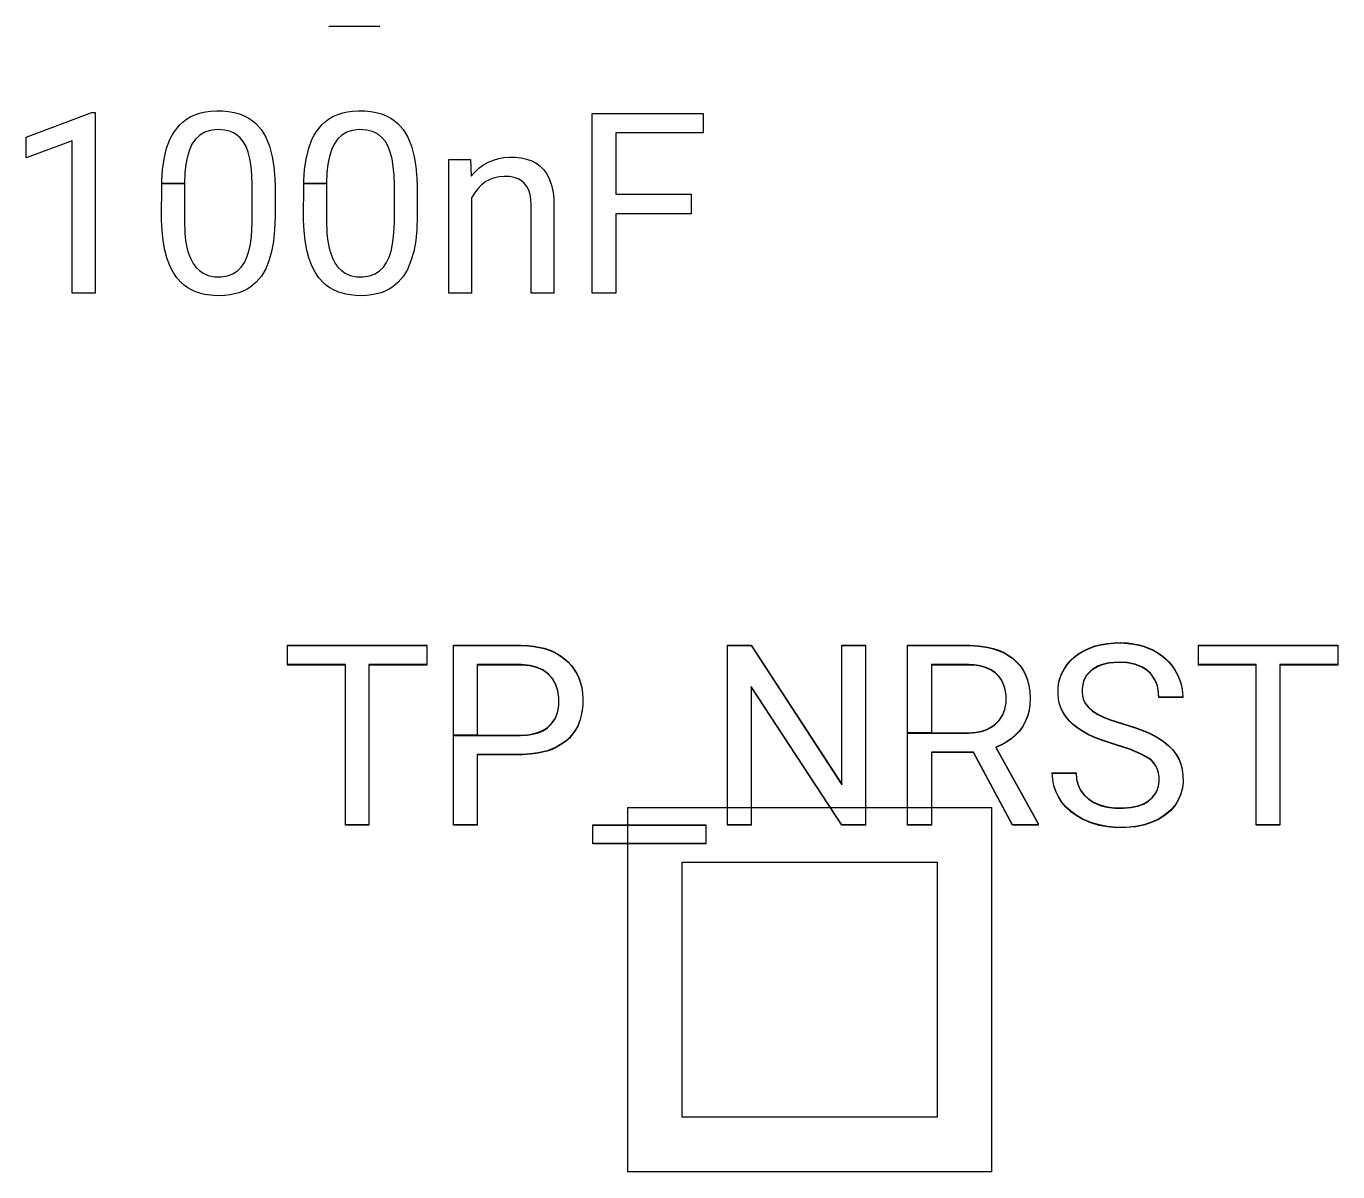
# Model space of a CAD drawing. Header units: inches. Extents: x 3.88 to 7.82, y -6.06 to -2.14.
# Drawn here: x 6.937 to 7.2204, y -4.5276 to -4.2799 of the extents above; entities that cross this region are included whole.
import ezdxf

# ---------------------------------------------------------------- set-up
doc = ezdxf.new("R2010")
doc.units = ezdxf.units.IN
doc.header["$MEASUREMENT"] = 0
doc.layers.add('F.Silkscreen', color=41, linetype='CONTINUOUS', true_color=0xf2eda1)

msp = doc.modelspace()

# ---------------------------------------------------------------- linework, layer by layer
at = {"layer": 'F.Silkscreen', "linetype": 'CONTINUOUS'}
for p, q in [((7.00234, -4.27992), (7.01341, -4.27992)), ((6.93697, -4.30388), (6.95114, -4.29856)), ((6.95114, -4.29856), (6.95189, -4.29856)), ((6.95189, -4.29856), (6.95189, -4.33762)), ((6.97088, -4.30056), (6.97162, -4.30001)), ((6.97162, -4.30001), (6.97256, -4.29946)), ((6.97256, -4.29946), (6.97359, -4.29901)), ((6.97359, -4.29901), (6.97469, -4.29866)), ((6.97469, -4.29866), (6.97569, -4.29844)), ((6.97569, -4.29844), (6.97676, -4.29829)), ((6.97676, -4.29829), (6.97807, -4.29821)), ((6.97807, -4.29821), (6.97943, -4.29823)), ((6.97943, -4.29823), (6.98071, -4.29835)), ((6.98071, -4.29835), (6.98191, -4.29856)), ((6.98191, -4.29856), (6.98303, -4.29887)), ((6.98303, -4.29887), (6.98407, -4.29928)), ((6.98407, -4.29928), (6.9849, -4.2997)), ((6.9849, -4.2997), (6.98579, -4.30028)), ((7.00158, -4.30056), (7.00233, -4.30001)), ((7.00233, -4.30001), (7.00327, -4.29946)), ((7.00327, -4.29946), (7.00429, -4.29901)), ((7.00429, -4.29901), (7.0054, -4.29866)), ((7.0054, -4.29866), (7.0064, -4.29844)), ((7.0064, -4.29844), (7.00747, -4.29829)), ((7.00747, -4.29829), (7.00878, -4.29821)), ((7.00878, -4.29821), (7.01014, -4.29823)), ((7.01014, -4.29823), (7.01142, -4.29835)), ((7.01142, -4.29835), (7.01262, -4.29856)), ((7.01262, -4.29856), (7.01374, -4.29887)), ((7.01374, -4.29887), (7.01478, -4.29928)), ((7.01478, -4.29928), (7.01574, -4.29978)), ((7.01574, -4.29978), (7.0165, -4.30028)), ((7.05925, -4.33762), (7.05925, -4.29876)), ((7.05925, -4.29876), (7.08331, -4.29876)), ((7.08331, -4.29876), (7.08331, -4.30297)), ((6.96848, -4.30349), (6.96899, -4.30265)), ((6.96899, -4.30265), (6.97008, -4.30129)), ((6.97008, -4.30129), (6.97088, -4.30056)), ((6.97555, -4.30281), (6.97446, -4.30344)), ((6.9767, -4.30244), (6.97555, -4.30281)), ((6.97823, -4.30227), (6.9767, -4.30244)), ((6.97982, -4.30236), (6.97823, -4.30227)), ((6.98114, -4.3027), (6.97982, -4.30236)), ((6.98177, -4.30298), (6.98114, -4.3027)), ((6.98236, -4.30333), (6.98177, -4.30298)), ((6.98579, -4.30028), (6.9866, -4.30096)), ((6.9866, -4.30096), (6.98772, -4.30222)), ((6.98772, -4.30222), (6.98824, -4.30302)), ((6.99919, -4.30349), (6.9997, -4.30265)), ((6.9997, -4.30265), (7.00079, -4.30129)), ((7.00079, -4.30129), (7.00158, -4.30056)), ((7.00626, -4.30281), (7.00517, -4.30344)), ((7.00741, -4.30244), (7.00626, -4.30281)), ((7.00894, -4.30227), (7.00741, -4.30244)), ((7.01053, -4.30236), (7.00894, -4.30227)), ((7.01184, -4.3027), (7.01053, -4.30236)), ((7.01248, -4.30298), (7.01184, -4.3027)), ((7.01307, -4.30333), (7.01248, -4.30298)), ((7.0165, -4.30028), (7.01731, -4.30096)), ((7.01731, -4.30096), (7.01843, -4.30222)), ((7.01843, -4.30222), (7.01895, -4.30302)), ((7.08331, -4.30297), (7.06437, -4.30297)), ((7.06437, -4.30297), (7.06437, -4.31624)), ((6.93697, -4.30837), (6.93697, -4.30388)), ((6.94693, -4.3047), (6.93697, -4.30837)), ((6.94693, -4.33762), (6.94693, -4.3047)), ((6.96732, -4.30631), (6.96802, -4.30442)), ((6.96802, -4.30442), (6.96848, -4.30349)), ((6.97279, -4.30541), (6.97223, -4.30664)), ((6.97354, -4.30431), (6.97279, -4.30541)), ((6.97446, -4.30344), (6.97354, -4.30431)), ((6.98318, -4.30402), (6.98236, -4.30333)), ((6.98388, -4.30487), (6.98318, -4.30402)), ((6.98447, -4.30591), (6.98388, -4.30487)), ((6.98824, -4.30302), (6.98872, -4.30388)), ((6.98872, -4.30388), (6.98953, -4.30585)), ((6.99803, -4.30631), (6.99873, -4.30442)), ((6.99873, -4.30442), (6.99919, -4.30349)), ((7.0035, -4.30541), (7.00294, -4.30664)), ((7.00425, -4.30431), (7.0035, -4.30541)), ((7.00517, -4.30344), (7.00425, -4.30431)), ((7.01389, -4.30402), (7.01307, -4.30333)), ((7.01459, -4.30487), (7.01389, -4.30402)), ((7.01518, -4.30591), (7.01459, -4.30487)), ((7.01895, -4.30302), (7.01943, -4.30388)), ((7.01943, -4.30388), (7.02024, -4.30585)), ((6.96675, -4.30867), (6.96732, -4.30631)), ((6.97179, -4.30808), (6.97146, -4.30975)), ((6.97223, -4.30664), (6.97179, -4.30808)), ((6.98495, -4.30714), (6.98447, -4.30591)), ((6.98533, -4.30858), (6.98495, -4.30714)), ((6.9856, -4.31021), (6.98533, -4.30858)), ((6.98953, -4.30585), (6.99013, -4.30812)), ((6.99013, -4.30812), (6.99048, -4.31025)), ((6.99745, -4.30867), (6.99803, -4.30631)), ((7.00249, -4.30808), (7.00216, -4.30975)), ((7.00294, -4.30664), (7.00249, -4.30808)), ((7.01566, -4.30714), (7.01518, -4.30591)), ((7.01604, -4.30858), (7.01566, -4.30714)), ((7.01631, -4.31021), (7.01604, -4.30858)), ((7.02024, -4.30585), (7.02084, -4.30812)), ((7.02084, -4.30812), (7.02119, -4.31025)), ((7.03793, -4.30884), (7.03909, -4.3085)), ((7.03909, -4.3085), (7.04016, -4.30831)), ((7.04016, -4.30831), (7.04144, -4.30821)), ((7.04144, -4.30821), (7.04261, -4.30823)), ((7.04261, -4.30823), (7.04392, -4.30837)), ((7.04392, -4.30837), (7.04512, -4.30863)), ((7.04512, -4.30863), (7.04621, -4.30902)), ((6.96626, -4.31328), (6.96643, -4.31087)), ((6.96643, -4.31087), (6.96675, -4.30867)), ((6.97146, -4.30975), (6.97124, -4.31163)), ((6.98576, -4.31204), (6.9856, -4.31021)), ((6.99048, -4.31025), (6.9907, -4.31284)), ((6.99696, -4.31328), (6.99714, -4.31087)), ((6.99714, -4.31087), (6.99745, -4.30867)), ((7.00216, -4.30975), (7.00195, -4.31163)), ((7.01648, -4.31222), (7.01631, -4.31021)), ((7.02119, -4.31025), (7.02141, -4.31284)), ((7.02831, -4.33762), (7.02831, -4.30872)), ((7.02831, -4.30872), (7.03299, -4.30872)), ((7.03299, -4.30872), (7.03315, -4.31234)), ((7.03315, -4.31234), (7.0339, -4.31149)), ((7.0339, -4.31149), (7.03481, -4.31063)), ((7.03481, -4.31063), (7.03579, -4.30991)), ((7.03579, -4.30991), (7.03682, -4.30931)), ((7.03682, -4.30931), (7.03793, -4.30884)), ((7.04621, -4.30902), (7.04719, -4.30954)), ((7.04719, -4.30954), (7.04806, -4.31018)), ((7.04806, -4.31018), (7.04881, -4.31095)), ((7.04881, -4.31095), (7.04946, -4.31185)), ((6.96622, -4.32171), (6.96625, -4.31392)), ((6.96625, -4.31392), (6.96626, -4.31328)), ((6.96625, -4.31392), (6.97114, -4.31392)), ((6.97114, -4.31392), (6.96625, -4.31392)), ((6.97124, -4.31163), (6.97114, -4.31392)), ((6.97114, -4.31392), (6.97114, -4.32183)), ((6.98583, -4.31427), (6.98576, -4.31204)), ((6.98583, -4.32238), (6.98583, -4.31427)), ((6.9907, -4.31284), (6.99075, -4.31463)), ((6.99693, -4.32171), (6.99696, -4.31392)), ((6.99696, -4.31392), (6.99696, -4.31328)), ((6.99696, -4.31392), (7.00185, -4.31392)), ((7.00185, -4.31392), (6.99696, -4.31392)), ((7.00195, -4.31163), (7.00185, -4.31392)), ((7.00185, -4.31392), (7.00185, -4.32183)), ((7.01654, -4.31427), (7.01648, -4.31222)), ((7.01654, -4.32238), (7.01654, -4.31427)), ((7.02141, -4.31284), (7.02146, -4.31463)), ((7.03536, -4.31423), (7.03454, -4.31504)), ((7.03629, -4.31352), (7.03536, -4.31423)), ((7.03719, -4.31302), (7.03629, -4.31352)), ((7.03815, -4.31267), (7.03719, -4.31302)), ((7.03918, -4.31245), (7.03815, -4.31267)), ((7.04028, -4.31238), (7.03918, -4.31245)), ((7.04142, -4.31244), (7.04028, -4.31238)), ((7.04244, -4.31263), (7.04142, -4.31244)), ((7.04332, -4.31294), (7.04244, -4.31263)), ((7.04402, -4.31333), (7.04332, -4.31294)), ((7.0446, -4.31383), (7.04402, -4.31333)), ((7.04516, -4.31455), (7.0446, -4.31383)), ((7.04946, -4.31185), (7.05009, -4.31308)), ((7.05009, -4.31308), (7.05049, -4.31426)), ((7.05049, -4.31426), (7.05082, -4.31583)), ((6.99075, -4.31463), (6.99075, -4.32104)), ((7.02146, -4.31463), (7.02146, -4.32104)), ((7.03383, -4.31598), (7.03323, -4.31703)), ((7.03323, -4.31703), (7.03323, -4.33762)), ((7.03454, -4.31504), (7.03383, -4.31598)), ((7.04557, -4.31536), (7.04516, -4.31455)), ((7.04586, -4.3163), (7.04557, -4.31536)), ((7.04603, -4.31729), (7.04586, -4.3163)), ((7.05082, -4.31583), (7.05098, -4.31727)), ((7.06437, -4.31624), (7.08067, -4.31624)), ((7.08067, -4.31624), (7.08067, -4.32045)), ((7.0461, -4.31848), (7.04603, -4.31729)), ((7.0461, -4.33762), (7.0461, -4.31848)), ((7.05098, -4.31727), (7.05102, -4.31852)), ((7.05102, -4.31852), (7.05102, -4.33762)), ((6.96623, -4.32183), (6.96622, -4.32171)), ((6.96633, -4.32417), (6.96623, -4.32183)), ((6.97114, -4.32183), (6.97126, -4.32477)), ((6.98567, -4.32538), (6.98583, -4.32238)), ((6.99075, -4.32104), (6.99066, -4.32389)), ((6.99693, -4.32183), (6.99693, -4.32171)), ((6.99704, -4.32417), (6.99693, -4.32183)), ((7.00185, -4.32183), (7.00197, -4.32477)), ((7.01637, -4.32538), (7.01654, -4.32238)), ((7.02146, -4.32104), (7.02137, -4.32389)), ((7.08067, -4.32045), (7.06437, -4.32045)), ((7.06437, -4.32045), (7.06437, -4.33762)), ((6.96654, -4.32622), (6.96633, -4.32417)), ((6.97126, -4.32477), (6.97142, -4.32625)), ((6.98543, -4.32707), (6.98567, -4.32538)), ((6.99066, -4.32389), (6.9904, -4.32647)), ((6.99725, -4.32622), (6.99704, -4.32417)), ((7.00197, -4.32477), (7.00216, -4.3264)), ((7.01614, -4.32707), (7.01637, -4.32538)), ((7.02137, -4.32389), (7.02114, -4.32625)), ((6.96692, -4.3283), (6.96654, -4.32622)), ((6.96737, -4.33001), (6.96692, -4.3283)), ((6.97142, -4.32625), (6.9717, -4.32773)), ((6.9717, -4.32773), (6.97206, -4.32905)), ((6.9851, -4.32857), (6.98543, -4.32707)), ((6.9904, -4.32647), (6.99001, -4.32859)), ((6.99763, -4.3283), (6.99725, -4.32622)), ((6.99808, -4.33001), (6.99763, -4.3283)), ((7.00216, -4.3264), (7.00244, -4.32787)), ((7.00244, -4.32787), (7.00277, -4.32905)), ((7.01581, -4.32857), (7.01614, -4.32707)), ((7.02114, -4.32625), (7.02072, -4.32859)), ((6.96801, -4.33172), (6.96737, -4.33001)), ((6.97206, -4.32905), (6.97251, -4.33022)), ((6.97251, -4.33022), (6.97305, -4.33121)), ((6.97305, -4.33121), (6.97367, -4.33206)), ((6.98344, -4.33202), (6.98414, -4.33101)), ((6.98414, -4.33101), (6.98467, -4.32988)), ((6.98467, -4.32988), (6.9851, -4.32857)), ((6.98942, -4.33067), (6.98872, -4.33234)), ((6.99001, -4.32859), (6.98942, -4.33067)), ((6.99872, -4.33172), (6.99808, -4.33001)), ((7.00277, -4.32905), (7.00322, -4.33022)), ((7.00322, -4.33022), (7.00376, -4.33121)), ((7.00376, -4.33121), (7.00438, -4.33206)), ((7.01415, -4.33202), (7.01485, -4.33101)), ((7.01485, -4.33101), (7.01538, -4.32988)), ((7.01538, -4.32988), (7.01581, -4.32857)), ((7.02012, -4.33067), (7.01935, -4.33249)), ((7.02072, -4.32859), (7.02012, -4.33067)), ((6.96871, -4.33308), (6.96801, -4.33172)), ((6.96952, -4.33429), (6.96871, -4.33308)), ((6.97367, -4.33206), (6.97439, -4.33276)), ((6.97439, -4.33276), (6.9752, -4.33332)), ((6.9752, -4.33332), (6.9763, -4.33379)), ((6.9763, -4.33379), (6.97764, -4.33407)), ((6.97764, -4.33407), (6.9791, -4.3341)), ((6.9791, -4.3341), (6.98045, -4.33389)), ((6.98045, -4.33389), (6.98165, -4.33345)), ((6.98165, -4.33345), (6.98261, -4.33283)), ((6.98261, -4.33283), (6.98344, -4.33202)), ((6.9878, -4.33392), (6.98668, -4.33525)), ((6.98872, -4.33234), (6.9878, -4.33392)), ((6.99942, -4.33308), (6.99872, -4.33172)), ((7.00023, -4.33429), (6.99942, -4.33308)), ((7.00438, -4.33206), (7.0051, -4.33276)), ((7.0051, -4.33276), (7.00591, -4.33332)), ((7.00591, -4.33332), (7.00701, -4.33379)), ((7.00701, -4.33379), (7.00835, -4.33407)), ((7.00835, -4.33407), (7.00981, -4.3341)), ((7.00981, -4.3341), (7.01116, -4.33389)), ((7.01116, -4.33389), (7.01236, -4.33345)), ((7.01236, -4.33345), (7.01332, -4.33283)), ((7.01332, -4.33283), (7.01415, -4.33202)), ((7.0185, -4.33392), (7.01739, -4.33525)), ((7.01935, -4.33249), (7.0185, -4.33392)), ((6.97045, -4.33533), (6.96952, -4.33429)), ((6.97115, -4.33594), (6.97045, -4.33533)), ((6.9719, -4.33647), (6.97115, -4.33594)), ((6.97271, -4.33693), (6.9719, -4.33647)), ((6.97357, -4.33732), (6.97271, -4.33693)), ((6.98471, -4.33675), (6.98386, -4.33717)), ((6.9855, -4.33625), (6.98471, -4.33675)), ((6.98668, -4.33525), (6.9855, -4.33625)), ((7.00116, -4.33533), (7.00023, -4.33429)), ((7.00186, -4.33594), (7.00116, -4.33533)), ((7.00261, -4.33647), (7.00186, -4.33594)), ((7.00341, -4.33693), (7.00261, -4.33647)), ((7.00428, -4.33732), (7.00341, -4.33693)), ((7.01542, -4.33675), (7.01457, -4.33717)), ((7.01621, -4.33625), (7.01542, -4.33675)), ((7.01739, -4.33525), (7.01621, -4.33625)), ((6.95189, -4.33762), (6.94693, -4.33762)), ((6.97449, -4.33764), (6.97357, -4.33732)), ((6.97547, -4.33788), (6.97449, -4.33764)), ((6.97741, -4.33813), (6.97547, -4.33788)), ((6.97874, -4.33817), (6.97741, -4.33813)), ((6.97988, -4.33812), (6.97874, -4.33817)), ((6.98096, -4.33799), (6.97988, -4.33812)), ((6.98199, -4.33779), (6.98096, -4.33799)), ((6.98295, -4.33752), (6.98199, -4.33779)), ((6.98386, -4.33717), (6.98295, -4.33752)), ((7.00601, -4.33784), (7.00428, -4.33732)), ((7.00703, -4.33802), (7.00601, -4.33784)), ((7.00811, -4.33813), (7.00703, -4.33802)), ((7.00945, -4.33817), (7.00811, -4.33813)), ((7.01059, -4.33812), (7.00945, -4.33817)), ((7.01167, -4.33799), (7.01059, -4.33812)), ((7.0127, -4.33779), (7.01167, -4.33799)), ((7.01366, -4.33752), (7.0127, -4.33779)), ((7.01457, -4.33717), (7.01366, -4.33752)), ((7.03323, -4.33762), (7.02831, -4.33762)), ((7.05102, -4.33762), (7.0461, -4.33762)), ((7.06437, -4.33762), (7.05925, -4.33762)), ((7.16926, -4.41356), (7.17056, -4.41333)), ((7.16926, -4.41363), (7.17056, -4.41341)), ((7.17056, -4.41333), (7.17211, -4.4132)), ((7.17056, -4.41341), (7.17211, -4.41327)), ((7.17211, -4.4132), (7.17356, -4.41317)), ((7.17211, -4.41327), (7.17356, -4.41325)), ((7.17356, -4.41317), (7.17502, -4.41325)), ((7.17356, -4.41325), (7.17502, -4.41333)), ((7.17502, -4.41325), (7.17631, -4.41342)), ((7.17502, -4.41333), (7.17631, -4.4135)), ((7.17631, -4.41342), (7.17743, -4.41366)), ((7.17631, -4.4135), (7.17743, -4.41373)), ((6.99346, -4.41793), (6.99346, -4.41372)), ((6.99346, -4.41372), (7.02354, -4.41372)), ((6.99346, -4.41801), (6.99346, -4.4138)), ((6.99346, -4.4138), (7.02354, -4.4138)), ((7.02354, -4.41372), (7.02354, -4.41793)), ((7.02354, -4.4138), (7.02354, -4.41801)), ((7.02933, -4.41793), (7.02933, -4.41372)), ((7.02933, -4.41372), (7.04386, -4.41372)), ((7.02933, -4.41801), (7.02933, -4.4138)), ((7.02933, -4.4138), (7.04386, -4.4138)), ((7.04386, -4.41372), (7.0454, -4.41378)), ((7.04386, -4.4138), (7.0454, -4.41386)), ((7.0454, -4.41378), (7.04668, -4.41392)), ((7.0454, -4.41386), (7.04668, -4.414)), ((7.04668, -4.41392), (7.04888, -4.41438)), ((7.04668, -4.414), (7.04888, -4.41446)), ((7.04888, -4.41438), (7.04996, -4.41474)), ((7.04888, -4.41446), (7.04996, -4.41482)), ((7.04996, -4.41474), (7.05085, -4.41511)), ((7.04996, -4.41482), (7.05085, -4.41519)), ((7.05085, -4.41511), (7.05181, -4.41561)), ((7.05085, -4.41519), (7.05181, -4.41569)), ((7.05181, -4.41561), (7.05259, -4.4161)), ((7.05181, -4.41569), (7.05259, -4.41618)), ((7.05259, -4.4161), (7.05399, -4.41726)), ((7.05259, -4.41618), (7.05399, -4.41734)), ((7.0885, -4.45258), (7.0885, -4.41372)), ((7.0885, -4.41372), (7.09362, -4.41372)), ((7.0885, -4.45266), (7.0885, -4.4138)), ((7.0885, -4.4138), (7.09362, -4.4138)), ((7.09362, -4.41372), (7.11327, -4.4438)), ((7.09362, -4.4138), (7.11327, -4.44388)), ((7.11327, -4.4438), (7.11327, -4.41372)), ((7.11327, -4.41372), (7.11835, -4.41372)), ((7.11327, -4.44388), (7.11327, -4.4138)), ((7.11327, -4.4138), (7.11835, -4.4138)), ((7.11835, -4.41372), (7.11835, -4.45258)), ((7.11835, -4.4138), (7.11835, -4.45266)), ((7.12744, -4.41793), (7.12744, -4.41372)), ((7.12744, -4.41372), (7.14092, -4.41373)), ((7.12744, -4.41801), (7.12744, -4.4138)), ((7.12744, -4.4138), (7.14092, -4.41381)), ((7.14092, -4.41373), (7.14286, -4.41384)), ((7.14092, -4.41381), (7.14286, -4.41392)), ((7.14286, -4.41384), (7.14481, -4.41414)), ((7.14286, -4.41392), (7.14481, -4.41422)), ((7.14481, -4.41414), (7.14596, -4.41442)), ((7.14481, -4.41422), (7.14596, -4.4145)), ((7.14596, -4.41442), (7.14719, -4.41483)), ((7.14596, -4.4145), (7.14719, -4.41491)), ((7.14719, -4.41483), (7.14832, -4.41533)), ((7.14719, -4.41491), (7.14832, -4.41541)), ((7.14832, -4.41533), (7.14922, -4.41585)), ((7.14832, -4.41541), (7.14922, -4.41593)), ((7.14922, -4.41585), (7.15017, -4.41653)), ((7.14922, -4.41593), (7.15017, -4.41661)), ((7.16269, -4.41704), (7.16355, -4.41626)), ((7.16269, -4.41712), (7.16355, -4.41634)), ((7.16355, -4.41626), (7.16449, -4.41554)), ((7.16355, -4.41634), (7.16449, -4.41562)), ((7.16449, -4.41554), (7.16563, -4.41485)), ((7.16449, -4.41562), (7.16563, -4.41493)), ((7.16563, -4.41485), (7.16672, -4.41434)), ((7.16563, -4.41493), (7.16672, -4.41442)), ((7.16672, -4.41434), (7.16802, -4.41387)), ((7.16672, -4.41442), (7.16802, -4.41395)), ((7.16802, -4.41387), (7.16926, -4.41356)), ((7.16802, -4.41395), (7.16926, -4.41363)), ((7.17743, -4.41366), (7.17851, -4.41396)), ((7.17743, -4.41373), (7.17851, -4.41404)), ((7.17851, -4.41396), (7.18045, -4.41475)), ((7.17851, -4.41404), (7.18045, -4.41483)), ((7.18045, -4.41475), (7.18147, -4.41534)), ((7.18045, -4.41483), (7.18147, -4.41541)), ((7.18147, -4.41534), (7.18241, -4.41598)), ((7.18147, -4.41541), (7.18241, -4.41606)), ((7.18241, -4.41598), (7.18327, -4.4167)), ((7.18241, -4.41606), (7.18327, -4.41678)), ((7.19035, -4.41793), (7.19035, -4.41372)), ((7.19035, -4.41372), (7.22043, -4.41372)), ((7.19035, -4.41801), (7.19035, -4.4138)), ((7.19035, -4.4138), (7.22043, -4.4138)), ((7.22043, -4.41372), (7.22043, -4.41793)), ((7.22043, -4.4138), (7.22043, -4.41801)), ((7.00594, -4.41793), (6.99346, -4.41793)), ((7.00594, -4.41801), (6.99346, -4.41801)), ((7.00594, -4.45258), (7.00594, -4.41793)), ((7.00594, -4.45266), (7.00594, -4.41801)), ((7.02354, -4.41793), (7.01102, -4.41793)), ((7.01102, -4.41793), (7.01102, -4.45258)), ((7.02354, -4.41801), (7.01102, -4.41801)), ((7.01102, -4.41801), (7.01102, -4.45266)), ((7.02933, -4.43317), (7.02933, -4.41793)), ((7.02933, -4.43325), (7.02933, -4.41801)), ((7.04394, -4.41793), (7.03445, -4.41793)), ((7.03445, -4.41793), (7.03445, -4.43317)), ((7.04394, -4.41801), (7.03445, -4.41801)), ((7.03445, -4.41801), (7.03445, -4.43325)), ((7.04585, -4.41812), (7.04394, -4.41793)), ((7.04585, -4.4182), (7.04394, -4.41801)), ((7.04726, -4.41848), (7.04585, -4.41812)), ((7.04726, -4.41856), (7.04585, -4.4182)), ((7.04859, -4.41908), (7.04726, -4.41848)), ((7.04859, -4.41916), (7.04726, -4.41856)), ((7.04975, -4.41991), (7.04859, -4.41908)), ((7.04975, -4.41999), (7.04859, -4.41916)), ((7.05399, -4.41726), (7.0548, -4.41813)), ((7.05399, -4.41734), (7.0548, -4.41821)), ((7.0548, -4.41813), (7.05541, -4.41895)), ((7.0548, -4.41821), (7.05541, -4.41903)), ((7.05541, -4.41895), (7.05594, -4.41982)), ((7.05541, -4.41903), (7.05594, -4.4199)), ((7.12744, -4.43266), (7.12744, -4.41793)), ((7.12744, -4.43274), (7.12744, -4.41801)), ((7.14068, -4.41793), (7.1326, -4.41793)), ((7.1326, -4.41793), (7.1326, -4.43266)), ((7.14068, -4.41801), (7.1326, -4.41801)), ((7.1326, -4.41801), (7.1326, -4.43274)), ((7.14177, -4.41799), (7.14068, -4.41793)), ((7.14177, -4.41807), (7.14068, -4.41801)), ((7.14278, -4.41812), (7.14177, -4.41799)), ((7.14278, -4.4182), (7.14177, -4.41807)), ((7.14421, -4.41848), (7.14278, -4.41812)), ((7.14421, -4.41856), (7.14278, -4.4182)), ((7.14537, -4.41897), (7.14421, -4.41848)), ((7.14537, -4.41905), (7.14421, -4.41856)), ((7.14638, -4.41963), (7.14537, -4.41897)), ((7.14638, -4.41971), (7.14537, -4.41905)), ((7.15017, -4.41653), (7.15103, -4.41729)), ((7.15017, -4.41661), (7.15103, -4.41737)), ((7.15103, -4.41729), (7.15177, -4.41814)), ((7.15103, -4.41737), (7.15177, -4.41822)), ((7.15177, -4.41814), (7.15234, -4.41895)), ((7.15177, -4.41822), (7.15234, -4.41903)), ((7.15234, -4.41895), (7.15294, -4.42009)), ((7.15234, -4.41903), (7.15294, -4.42017)), ((7.16072, -4.41994), (7.16127, -4.41888)), ((7.16072, -4.42002), (7.16127, -4.41896)), ((7.16127, -4.41888), (7.16187, -4.41799)), ((7.16127, -4.41896), (7.16187, -4.41807)), ((7.16187, -4.41799), (7.16269, -4.41704)), ((7.16187, -4.41807), (7.16269, -4.41712)), ((7.16715, -4.41918), (7.16662, -4.41968)), ((7.16784, -4.41868), (7.16715, -4.41918)), ((7.16784, -4.41876), (7.16715, -4.41926)), ((7.16853, -4.41829), (7.16784, -4.41868)), ((7.16853, -4.41837), (7.16784, -4.41876)), ((7.16928, -4.41798), (7.16853, -4.41829)), ((7.16928, -4.41806), (7.16853, -4.41837)), ((7.1701, -4.41773), (7.16928, -4.41798)), ((7.1701, -4.41781), (7.16928, -4.41806)), ((7.17099, -4.41755), (7.1701, -4.41773)), ((7.17099, -4.41763), (7.1701, -4.41781)), ((7.17295, -4.41738), (7.17099, -4.41755)), ((7.17295, -4.41746), (7.17099, -4.41763)), ((7.17489, -4.41748), (7.17295, -4.41738)), ((7.17489, -4.41756), (7.17295, -4.41746)), ((7.17662, -4.41782), (7.17489, -4.41748)), ((7.17662, -4.4179), (7.17489, -4.41756)), ((7.1774, -4.41809), (7.17662, -4.41782)), ((7.1774, -4.41817), (7.17662, -4.4179)), ((7.17812, -4.41842), (7.1774, -4.41809)), ((7.17812, -4.4185), (7.1774, -4.41817)), ((7.17878, -4.41881), (7.17812, -4.41842)), ((7.17878, -4.41889), (7.17812, -4.4185)), ((7.17939, -4.41927), (7.17878, -4.41881)), ((7.17939, -4.41934), (7.17878, -4.41889)), ((7.18327, -4.4167), (7.18398, -4.41741)), ((7.18327, -4.41678), (7.18398, -4.41749)), ((7.18398, -4.41741), (7.18462, -4.41818)), ((7.18398, -4.41749), (7.18462, -4.41825)), ((7.18462, -4.41818), (7.18525, -4.41908)), ((7.18462, -4.41825), (7.18525, -4.41916)), ((7.18525, -4.41908), (7.18579, -4.42003)), ((7.18525, -4.41916), (7.18579, -4.42011)), ((7.20283, -4.41793), (7.19035, -4.41793)), ((7.20283, -4.41801), (7.19035, -4.41801)), ((7.20283, -4.45258), (7.20283, -4.41793)), ((7.20283, -4.45266), (7.20283, -4.41801)), ((7.22043, -4.41793), (7.20791, -4.41793)), ((7.20791, -4.41793), (7.20791, -4.45258)), ((7.22043, -4.41801), (7.20791, -4.41801)), ((7.20791, -4.41801), (7.20791, -4.45266)), ((7.0507, -4.42093), (7.04975, -4.41991)), ((7.0507, -4.42101), (7.04975, -4.41999)), ((7.0511, -4.42154), (7.0507, -4.42093)), ((7.0511, -4.42162), (7.0507, -4.42101)), ((7.05144, -4.42219), (7.0511, -4.42154)), ((7.05144, -4.42227), (7.0511, -4.42162)), ((7.05594, -4.41982), (7.05638, -4.42074)), ((7.05594, -4.4199), (7.05638, -4.42082)), ((7.05638, -4.42074), (7.05677, -4.42185)), ((7.05638, -4.42082), (7.05677, -4.42193)), ((7.05677, -4.42185), (7.05703, -4.42287)), ((7.05677, -4.42193), (7.05703, -4.42295)), ((7.14721, -4.42044), (7.14638, -4.41963)), ((7.14721, -4.42052), (7.14638, -4.41971)), ((7.14763, -4.42101), (7.14721, -4.42044)), ((7.14763, -4.42109), (7.14721, -4.42052)), ((7.14799, -4.42163), (7.14763, -4.42101)), ((7.14799, -4.42171), (7.14763, -4.42109)), ((7.14848, -4.42293), (7.14799, -4.42163)), ((7.14848, -4.42301), (7.14799, -4.42171)), ((7.15294, -4.42009), (7.15335, -4.4212)), ((7.15294, -4.42017), (7.15335, -4.42128)), ((7.15335, -4.4212), (7.15366, -4.4224)), ((7.15335, -4.42128), (7.15366, -4.42248)), ((7.15998, -4.42306), (7.16011, -4.42197)), ((7.15998, -4.42313), (7.16011, -4.42205)), ((7.16011, -4.42197), (7.16036, -4.42093)), ((7.16011, -4.42205), (7.16036, -4.42101)), ((7.16036, -4.42093), (7.16072, -4.41994)), ((7.16036, -4.42101), (7.16072, -4.42002)), ((7.16551, -4.4215), (7.16531, -4.4222)), ((7.16551, -4.42158), (7.16531, -4.42228)), ((7.16579, -4.42084), (7.16551, -4.4215)), ((7.16579, -4.42092), (7.16551, -4.42158)), ((7.16616, -4.42024), (7.16579, -4.42084)), ((7.16616, -4.42031), (7.16579, -4.42092)), ((7.16662, -4.41968), (7.16616, -4.42024)), ((7.16662, -4.41976), (7.16616, -4.42031)), ((7.16715, -4.41926), (7.16662, -4.41976)), ((7.17993, -4.41979), (7.17939, -4.41927)), ((7.17993, -4.41987), (7.17939, -4.41934)), ((7.1804, -4.42036), (7.17993, -4.41979)), ((7.1804, -4.42043), (7.17993, -4.41987)), ((7.18085, -4.42105), (7.1804, -4.42036)), ((7.18085, -4.42113), (7.1804, -4.42043)), ((7.18117, -4.42171), (7.18085, -4.42105)), ((7.18117, -4.42179), (7.18085, -4.42113)), ((7.18146, -4.42252), (7.18117, -4.42171)), ((7.18146, -4.4226), (7.18117, -4.42179)), ((7.18579, -4.42003), (7.18618, -4.42092)), ((7.18579, -4.42011), (7.18618, -4.421)), ((7.18618, -4.42092), (7.18652, -4.42193)), ((7.18618, -4.421), (7.18652, -4.42201)), ((7.18652, -4.42193), (7.18674, -4.42288)), ((7.18652, -4.42201), (7.18674, -4.42296)), ((7.05189, -4.42352), (7.05144, -4.42219)), ((7.05189, -4.4236), (7.05144, -4.42227)), ((7.05211, -4.42501), (7.05189, -4.42352)), ((7.05211, -4.42509), (7.05189, -4.4236)), ((7.05703, -4.42287), (7.05721, -4.42411)), ((7.05703, -4.42295), (7.05721, -4.42418)), ((7.05721, -4.42411), (7.05728, -4.42524)), ((7.05721, -4.42418), (7.05728, -4.42532)), ((7.11323, -4.45258), (7.09362, -4.42262)), ((7.09362, -4.42262), (7.09362, -4.45258)), ((7.11323, -4.45266), (7.09362, -4.4227)), ((7.09362, -4.4227), (7.09362, -4.45266)), ((7.14874, -4.42443), (7.14848, -4.42293)), ((7.14874, -4.42451), (7.14848, -4.42301)), ((7.14875, -4.42612), (7.14874, -4.42443)), ((7.14875, -4.4262), (7.14874, -4.42451)), ((7.15366, -4.4224), (7.15385, -4.42369)), ((7.15366, -4.42248), (7.15385, -4.42376)), ((7.15385, -4.42369), (7.15394, -4.42523)), ((7.15385, -4.42376), (7.15394, -4.42531)), ((7.15997, -4.42426), (7.15998, -4.42306)), ((7.15997, -4.42434), (7.15998, -4.42313)), ((7.16009, -4.42536), (7.15997, -4.42426)), ((7.16009, -4.42543), (7.15997, -4.42434)), ((7.16518, -4.42305), (7.16516, -4.4239)), ((7.16518, -4.42313), (7.16516, -4.42398)), ((7.16516, -4.4239), (7.16524, -4.42462)), ((7.16516, -4.42398), (7.16524, -4.4247)), ((7.16531, -4.4222), (7.16518, -4.42305)), ((7.16531, -4.42228), (7.16518, -4.42313)), ((7.16524, -4.42462), (7.16542, -4.42531)), ((7.16524, -4.4247), (7.16542, -4.42538)), ((7.18163, -4.42328), (7.18146, -4.42252)), ((7.18163, -4.42336), (7.18146, -4.4226)), ((7.18177, -4.42494), (7.18163, -4.42328)), ((7.18177, -4.42502), (7.18163, -4.42336)), ((7.18674, -4.42288), (7.18689, -4.42394)), ((7.18674, -4.42296), (7.18689, -4.42402)), ((7.18689, -4.42394), (7.18693, -4.42494)), ((7.18689, -4.42402), (7.18693, -4.42502)), ((7.0518, -4.42825), (7.05207, -4.42675)), ((7.0518, -4.42832), (7.05207, -4.42683)), ((7.05207, -4.42675), (7.05211, -4.42501)), ((7.05207, -4.42683), (7.05211, -4.42509)), ((7.05725, -4.42661), (7.05714, -4.42777)), ((7.05725, -4.42669), (7.05714, -4.42785)), ((7.05728, -4.42524), (7.05725, -4.42661)), ((7.05728, -4.42532), (7.05725, -4.42669)), ((7.14807, -4.42871), (7.14851, -4.42753)), ((7.14807, -4.42879), (7.14851, -4.42761)), ((7.14851, -4.42753), (7.14875, -4.42612)), ((7.14851, -4.42761), (7.14875, -4.4262)), ((7.15389, -4.42652), (7.15371, -4.42779)), ((7.15389, -4.4266), (7.15371, -4.42787)), ((7.15394, -4.42523), (7.15389, -4.42652)), ((7.15394, -4.42531), (7.15389, -4.4266)), ((7.16032, -4.4264), (7.16009, -4.42536)), ((7.16032, -4.42648), (7.16009, -4.42543)), ((7.16067, -4.42739), (7.16032, -4.4264)), ((7.16067, -4.42747), (7.16032, -4.42648)), ((7.16114, -4.42834), (7.16067, -4.42739)), ((7.16114, -4.42842), (7.16067, -4.42747)), ((7.16542, -4.42531), (7.16587, -4.42626)), ((7.16542, -4.42538), (7.16587, -4.42633)), ((7.16587, -4.42626), (7.16653, -4.42712)), ((7.16587, -4.42633), (7.16653, -4.4272)), ((7.16653, -4.42712), (7.16743, -4.4279)), ((7.16653, -4.4272), (7.16743, -4.42798)), ((7.18693, -4.42494), (7.18177, -4.42494)), ((7.18693, -4.42502), (7.18177, -4.42502)), ((7.05053, -4.43066), (7.05128, -4.42955)), ((7.05053, -4.43074), (7.05128, -4.42963)), ((7.05128, -4.42955), (7.0518, -4.42825)), ((7.05128, -4.42963), (7.0518, -4.42832)), ((7.05661, -4.43003), (7.05616, -4.43113)), ((7.05661, -4.43011), (7.05616, -4.43121)), ((7.05694, -4.42886), (7.05661, -4.43003)), ((7.05694, -4.42894), (7.05661, -4.43011)), ((7.05714, -4.42777), (7.05694, -4.42886)), ((7.05714, -4.42785), (7.05694, -4.42894)), ((7.14639, -4.43081), (7.14735, -4.42983)), ((7.14639, -4.43089), (7.14735, -4.42991)), ((7.14735, -4.42983), (7.14807, -4.42871)), ((7.14735, -4.42991), (7.14807, -4.42879)), ((7.1529, -4.43022), (7.15235, -4.4312)), ((7.1529, -4.4303), (7.15235, -4.43128)), ((7.15336, -4.42909), (7.1529, -4.43022)), ((7.15336, -4.42917), (7.1529, -4.4303)), ((7.15371, -4.42779), (7.15336, -4.42909)), ((7.15371, -4.42787), (7.15336, -4.42917)), ((7.16174, -4.42923), (7.16114, -4.42834)), ((7.16174, -4.42931), (7.16114, -4.42842)), ((7.16245, -4.43008), (7.16174, -4.42923)), ((7.16245, -4.43015), (7.16174, -4.42931)), ((7.16328, -4.43087), (7.16245, -4.43008)), ((7.16328, -4.43095), (7.16245, -4.43015)), ((7.16743, -4.4279), (7.16861, -4.42865)), ((7.16743, -4.42798), (7.16861, -4.42873)), ((7.16861, -4.42865), (7.16989, -4.42928)), ((7.16861, -4.42873), (7.16989, -4.42936)), ((7.16989, -4.42928), (7.17141, -4.42989)), ((7.16989, -4.42936), (7.17141, -4.42996)), ((7.17141, -4.42989), (7.17661, -4.43151)), ((7.17141, -4.42996), (7.17661, -4.43158)), ((7.02933, -4.45258), (7.02933, -4.43317)), ((7.02933, -4.43317), (7.03445, -4.43317)), ((7.03445, -4.43317), (7.02933, -4.43317)), ((7.02933, -4.45266), (7.02933, -4.43325)), ((7.02933, -4.43325), (7.03445, -4.43325)), ((7.03445, -4.43325), (7.02933, -4.43325)), ((7.03445, -4.43317), (7.04379, -4.43317)), ((7.03445, -4.43325), (7.04379, -4.43325)), ((7.04379, -4.43317), (7.04525, -4.43309)), ((7.04379, -4.43325), (7.04525, -4.43317)), ((7.04525, -4.43309), (7.04647, -4.4329)), ((7.04525, -4.43317), (7.04647, -4.43298)), ((7.04647, -4.4329), (7.04767, -4.43256)), ((7.04647, -4.43298), (7.04767, -4.43264)), ((7.04767, -4.43256), (7.04866, -4.43213)), ((7.04767, -4.43264), (7.04866, -4.43221)), ((7.04866, -4.43213), (7.0496, -4.43153)), ((7.04866, -4.43221), (7.0496, -4.43161)), ((7.0496, -4.43153), (7.05053, -4.43066)), ((7.0496, -4.43161), (7.05053, -4.43074)), ((7.05512, -4.43284), (7.05437, -4.43371)), ((7.05512, -4.43292), (7.05437, -4.43379)), ((7.05568, -4.43202), (7.05512, -4.43284)), ((7.05568, -4.43209), (7.05512, -4.43292)), ((7.05616, -4.43113), (7.05568, -4.43202)), ((7.05616, -4.43121), (7.05568, -4.43209)), ((7.12744, -4.45258), (7.12744, -4.43266)), ((7.12744, -4.43266), (7.1326, -4.43266)), ((7.1326, -4.43266), (7.12744, -4.43266)), ((7.12744, -4.45266), (7.12744, -4.43274)), ((7.12744, -4.43274), (7.1326, -4.43274)), ((7.1326, -4.43274), (7.12744, -4.43274)), ((7.1326, -4.43266), (7.14059, -4.43266)), ((7.1326, -4.43274), (7.14059, -4.43274)), ((7.14059, -4.43266), (7.14218, -4.43255)), ((7.14059, -4.43274), (7.14218, -4.43263)), ((7.14218, -4.43255), (7.14341, -4.43231)), ((7.14218, -4.43263), (7.14341, -4.43239)), ((7.14341, -4.43231), (7.14454, -4.43193)), ((7.14341, -4.43239), (7.14454, -4.43201)), ((7.14454, -4.43193), (7.14548, -4.43146)), ((7.14454, -4.43201), (7.14548, -4.43153)), ((7.14548, -4.43146), (7.14639, -4.43081)), ((7.14548, -4.43153), (7.14639, -4.43089)), ((7.15078, -4.43313), (7.14991, -4.43389)), ((7.15078, -4.43321), (7.14991, -4.43397)), ((7.15163, -4.43221), (7.15078, -4.43313)), ((7.15163, -4.43229), (7.15078, -4.43321)), ((7.15235, -4.4312), (7.15163, -4.43221)), ((7.15235, -4.43128), (7.15163, -4.43229)), ((7.16413, -4.43153), (7.16328, -4.43087)), ((7.16413, -4.43161), (7.16328, -4.43095)), ((7.16522, -4.43225), (7.16413, -4.43153)), ((7.16522, -4.43233), (7.16413, -4.43161)), ((7.16645, -4.43293), (7.16522, -4.43225)), ((7.16645, -4.43301), (7.16522, -4.43233)), ((7.16766, -4.43351), (7.16645, -4.43293)), ((7.16766, -4.43359), (7.16645, -4.43301)), ((7.17661, -4.43151), (7.17928, -4.43252)), ((7.17661, -4.43158), (7.17928, -4.4326)), ((7.17928, -4.43252), (7.18062, -4.43316)), ((7.17928, -4.4326), (7.18062, -4.43324)), ((7.18062, -4.43316), (7.18178, -4.43382)), ((7.18062, -4.43324), (7.18178, -4.4339)), ((7.05065, -4.43616), (7.04959, -4.43654)), ((7.0515, -4.43578), (7.05065, -4.43616)), ((7.0515, -4.43586), (7.05065, -4.43624)), ((7.05305, -4.43485), (7.0515, -4.43578)), ((7.05305, -4.43493), (7.0515, -4.43586)), ((7.05374, -4.43431), (7.05305, -4.43485)), ((7.05374, -4.43439), (7.05305, -4.43493)), ((7.05437, -4.43371), (7.05374, -4.43431)), ((7.05437, -4.43379), (7.05374, -4.43439)), ((7.1478, -4.43522), (7.14654, -4.43577)), ((7.1478, -4.4353), (7.14654, -4.43585)), ((7.14654, -4.43577), (7.15567, -4.45226)), ((7.14654, -4.43585), (7.15567, -4.45234)), ((7.14886, -4.43463), (7.1478, -4.43522)), ((7.14886, -4.43471), (7.1478, -4.4353)), ((7.14991, -4.43389), (7.14886, -4.43463)), ((7.14991, -4.43397), (7.14886, -4.43471)), ((7.16916, -4.43412), (7.16766, -4.43351)), ((7.16916, -4.4342), (7.16766, -4.43359)), ((7.1726, -4.43526), (7.16916, -4.43412)), ((7.1726, -4.43533), (7.16916, -4.4342)), ((7.17556, -4.43622), (7.1726, -4.43526)), ((7.17556, -4.43629), (7.1726, -4.43533)), ((7.17788, -4.43718), (7.17556, -4.43622)), ((7.18178, -4.43382), (7.18283, -4.43452)), ((7.18178, -4.4339), (7.18283, -4.4346)), ((7.18283, -4.43452), (7.18381, -4.43532)), ((7.18283, -4.4346), (7.18381, -4.4354)), ((7.18381, -4.43532), (7.18472, -4.43624)), ((7.18381, -4.4354), (7.18472, -4.43631)), ((7.0442, -4.43734), (7.03445, -4.43734)), ((7.03445, -4.43734), (7.03445, -4.45258)), ((7.0442, -4.43741), (7.03445, -4.43742)), ((7.03445, -4.43742), (7.03445, -4.45266)), ((7.04596, -4.43724), (7.0442, -4.43734)), ((7.04596, -4.43731), (7.0442, -4.43741)), ((7.04759, -4.43702), (7.04596, -4.43724)), ((7.04759, -4.43709), (7.04596, -4.43731)), ((7.04959, -4.43654), (7.04759, -4.43702)), ((7.04959, -4.43662), (7.04759, -4.43709)), ((7.05065, -4.43624), (7.04959, -4.43662)), ((7.14173, -4.43687), (7.1326, -4.43687)), ((7.1326, -4.43687), (7.1326, -4.45258)), ((7.14173, -4.43695), (7.1326, -4.43695)), ((7.1326, -4.43695), (7.1326, -4.45266)), ((7.15016, -4.45258), (7.14173, -4.43687)), ((7.15016, -4.45266), (7.14173, -4.43695)), ((7.17788, -4.43725), (7.17556, -4.43629)), ((7.17958, -4.43813), (7.17788, -4.43718)), ((7.17958, -4.43821), (7.17788, -4.43725)), ((7.18014, -4.43858), (7.17958, -4.43813)), ((7.18014, -4.43866), (7.17958, -4.43821)), ((7.18067, -4.43913), (7.18014, -4.43858)), ((7.18067, -4.43921), (7.18014, -4.43866)), ((7.18472, -4.43624), (7.18546, -4.4372)), ((7.18472, -4.43631), (7.18546, -4.43728)), ((7.18546, -4.4372), (7.18605, -4.43825)), ((7.18546, -4.43728), (7.18605, -4.43833)), ((7.18605, -4.43825), (7.18651, -4.43938)), ((7.18605, -4.43833), (7.18651, -4.43945)), ((7.15883, -4.44277), (7.15874, -4.44132)), ((7.15874, -4.44132), (7.1639, -4.44132)), ((7.15883, -4.44285), (7.15874, -4.4414)), ((7.15874, -4.4414), (7.1639, -4.4414)), ((7.1639, -4.44132), (7.164, -4.44268)), ((7.1639, -4.4414), (7.164, -4.44276)), ((7.18114, -4.43981), (7.18067, -4.43913)), ((7.18114, -4.43989), (7.18067, -4.43921)), ((7.18147, -4.4405), (7.18114, -4.43981)), ((7.18147, -4.44058), (7.18114, -4.43989)), ((7.18171, -4.44132), (7.18147, -4.4405)), ((7.18171, -4.4414), (7.18147, -4.44058)), ((7.18183, -4.44222), (7.18171, -4.44132)), ((7.18183, -4.44229), (7.18171, -4.4414)), ((7.18651, -4.43938), (7.18682, -4.44059)), ((7.18651, -4.43945), (7.18682, -4.44067)), ((7.18682, -4.44059), (7.18698, -4.44188)), ((7.18682, -4.44067), (7.18698, -4.44196)), ((7.18698, -4.44188), (7.18699, -4.44328)), ((7.15908, -4.44405), (7.15883, -4.44277)), ((7.15908, -4.44413), (7.15883, -4.44285)), ((7.15948, -4.44527), (7.15908, -4.44405)), ((7.15948, -4.44535), (7.15908, -4.44413)), ((7.164, -4.44268), (7.16433, -4.44393)), ((7.164, -4.44276), (7.16433, -4.444)), ((7.16433, -4.44393), (7.16486, -4.44505)), ((7.16433, -4.444), (7.16486, -4.44513)), ((7.18149, -4.44487), (7.18172, -4.4441)), ((7.18149, -4.44495), (7.18172, -4.44418)), ((7.18172, -4.4441), (7.18184, -4.44318)), ((7.18172, -4.44418), (7.18184, -4.44326)), ((7.18184, -4.44318), (7.18183, -4.44222)), ((7.18184, -4.44326), (7.18183, -4.44229)), ((7.18686, -4.44454), (7.18653, -4.44585)), ((7.18686, -4.44462), (7.18653, -4.44593)), ((7.18699, -4.44328), (7.18686, -4.44454)), ((7.18699, -4.44336), (7.18686, -4.44462)), ((7.18698, -4.44196), (7.18699, -4.44336)), ((7.16004, -4.44644), (7.15948, -4.44527)), ((7.16004, -4.44652), (7.15948, -4.44535)), ((7.16081, -4.44763), (7.16004, -4.44644)), ((7.16081, -4.44771), (7.16004, -4.44652)), ((7.16486, -4.44505), (7.16561, -4.44605)), ((7.16486, -4.44513), (7.16561, -4.44613)), ((7.16561, -4.44605), (7.16658, -4.44693)), ((7.16561, -4.44613), (7.16658, -4.44701)), ((7.16658, -4.44693), (7.16781, -4.44772)), ((7.16658, -4.44701), (7.16781, -4.4478)), ((7.17848, -4.44799), (7.17955, -4.44737)), ((7.17848, -4.44807), (7.17955, -4.44744)), ((7.17955, -4.44737), (7.18042, -4.4466)), ((7.17955, -4.44744), (7.18042, -4.44668)), ((7.18042, -4.4466), (7.18113, -4.44565)), ((7.18042, -4.44668), (7.18113, -4.44573)), ((7.18113, -4.44565), (7.18149, -4.44487)), ((7.18113, -4.44573), (7.18149, -4.44495)), ((7.18596, -4.44718), (7.18526, -4.4483)), ((7.18596, -4.44726), (7.18526, -4.44838)), ((7.18653, -4.44585), (7.18596, -4.44718)), ((7.18653, -4.44593), (7.18596, -4.44726)), ((7.06693, -4.44882), (7.06693, -4.52756)), ((7.06693, -4.44882), (7.14567, -4.44882)), ((7.14567, -4.52756), (7.14567, -4.44882)), ((7.16167, -4.44865), (7.16081, -4.44763)), ((7.16167, -4.44873), (7.16081, -4.44771)), ((7.16275, -4.44964), (7.16167, -4.44865)), ((7.16275, -4.44972), (7.16167, -4.44873)), ((7.16388, -4.45046), (7.16275, -4.44964)), ((7.16388, -4.45054), (7.16275, -4.44972)), ((7.16781, -4.44772), (7.16911, -4.44827)), ((7.16781, -4.4478), (7.16911, -4.44835)), ((7.16911, -4.44827), (7.17055, -4.44865)), ((7.16911, -4.44835), (7.17055, -4.44873)), ((7.17055, -4.44865), (7.17227, -4.44888)), ((7.17055, -4.44873), (7.17227, -4.44896)), ((7.17227, -4.44888), (7.17409, -4.44891)), ((7.17227, -4.44896), (7.17409, -4.44899)), ((7.17409, -4.44891), (7.17581, -4.44876)), ((7.17409, -4.44899), (7.17581, -4.44883)), ((7.17581, -4.44876), (7.17724, -4.44845)), ((7.17581, -4.44883), (7.17724, -4.44853)), ((7.17724, -4.44845), (7.17848, -4.44799)), ((7.17724, -4.44853), (7.17848, -4.44807)), ((7.18427, -4.44942), (7.18308, -4.45043)), ((7.18427, -4.4495), (7.18308, -4.45051)), ((7.18526, -4.4483), (7.18427, -4.44942)), ((7.18526, -4.44838), (7.18427, -4.4495)), ((7.01102, -4.45258), (7.00594, -4.45258)), ((7.01102, -4.45266), (7.00594, -4.45266)), ((7.03445, -4.45258), (7.02933, -4.45258)), ((7.03445, -4.45266), (7.02933, -4.45266)), ((7.05941, -4.45659), (7.05941, -4.45258)), ((7.05941, -4.45258), (7.08386, -4.45258)), ((7.05941, -4.45667), (7.05941, -4.45266)), ((7.05941, -4.45266), (7.08386, -4.45266)), ((7.08386, -4.45258), (7.08386, -4.45659)), ((7.08386, -4.45266), (7.08386, -4.45667)), ((7.09362, -4.45258), (7.0885, -4.45258)), ((7.09362, -4.45266), (7.0885, -4.45266)), ((7.11835, -4.45258), (7.11323, -4.45258)), ((7.11835, -4.45266), (7.11323, -4.45266)), ((7.1326, -4.45258), (7.12744, -4.45258)), ((7.1326, -4.45266), (7.12744, -4.45266)), ((7.15567, -4.45258), (7.15016, -4.45258)), ((7.15567, -4.45266), (7.15016, -4.45266)), ((7.15567, -4.45226), (7.15567, -4.45258)), ((7.15567, -4.45234), (7.15567, -4.45266)), ((7.16535, -4.4513), (7.16388, -4.45046)), ((7.16535, -4.45138), (7.16388, -4.45054)), ((7.16708, -4.45204), (7.16535, -4.4513)), ((7.16708, -4.45212), (7.16535, -4.45138)), ((7.16889, -4.45259), (7.16708, -4.45204)), ((7.16889, -4.45267), (7.16708, -4.45212)), ((7.17065, -4.45293), (7.16889, -4.45259)), ((7.17065, -4.45301), (7.16889, -4.45267)), ((7.17259, -4.45311), (7.17065, -4.45293)), ((7.17259, -4.45319), (7.17065, -4.45301)), ((7.17479, -4.4531), (7.17259, -4.45311)), ((7.17479, -4.45317), (7.17259, -4.45319)), ((7.17674, -4.4529), (7.17479, -4.4531)), ((7.17674, -4.45298), (7.17479, -4.45317)), ((7.17855, -4.45254), (7.17674, -4.4529)), ((7.17855, -4.45262), (7.17674, -4.45298)), ((7.18021, -4.45201), (7.17855, -4.45254)), ((7.18021, -4.45209), (7.17855, -4.45262)), ((7.18172, -4.4513), (7.18021, -4.45201)), ((7.18172, -4.45138), (7.18021, -4.45209)), ((7.18308, -4.45043), (7.18172, -4.4513)), ((7.18308, -4.45051), (7.18172, -4.45138)), ((7.20791, -4.45258), (7.20283, -4.45258)), ((7.20791, -4.45266), (7.20283, -4.45266)), ((7.08386, -4.45659), (7.05941, -4.45659)), ((7.08386, -4.45667), (7.05941, -4.45667)), ((7.07874, -4.46063), (7.13386, -4.46063)), ((7.07874, -4.51575), (7.07874, -4.46063)), ((7.13386, -4.46063), (7.13386, -4.51575)), ((7.13386, -4.51575), (7.07874, -4.51575)), ((7.14567, -4.52756), (7.06693, -4.52756))]:
    msp.add_line(p, q, dxfattribs=at)

doc.saveas('drawing.dxf')
